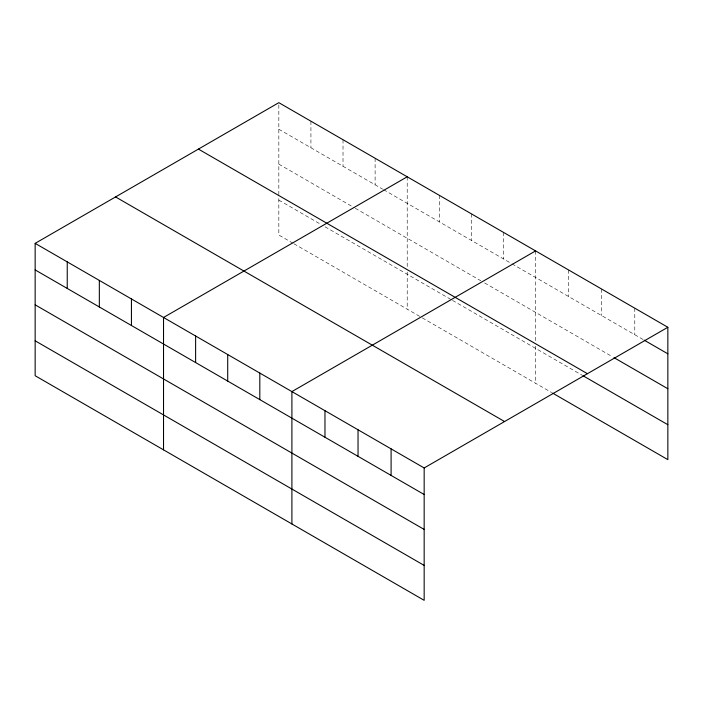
<?xml version="1.0" encoding="UTF-8"?>
<svg xmlns="http://www.w3.org/2000/svg" width="703" height="703" viewBox="0 0 703 703"><rect width="100%" height="100%" fill="white"/><g stroke="black" fill="none" stroke-linecap="round" stroke-linejoin="round"><path stroke-width="0.53" stroke-dasharray="3.52 2.64" d="M278.836 194.669L278.836 102.673M278.836 129.229L382.669 189.169M383.61 189.713L511.046 263.291M511.986 263.836L643.289 339.637M278.836 164.142L354.347 207.745M355.296 208.29L480.834 280.769M484.613 282.949L612.111 356.562M278.836 200.118L321.306 224.644M325.085 226.823L451.572 299.856M452.521 300.401L581.873 375.086M292.993 243.212L278.836 235.039L278.836 195.759M293.933 243.756L421.369 317.334M422.31 317.879L551.644 392.546M634.783 308.178L634.783 334.733M601.715 289.091L601.715 315.638M568.648 269.996L568.648 296.552M535.581 250.909L535.581 341.816M535.581 346.175L535.581 383.276M503.489 232.377L503.489 258.932M471.397 213.853L471.397 240.4M439.305 195.32L439.305 221.867M407.213 176.796L407.213 267.694M407.213 272.061L407.213 309.153M375.112 158.263L375.112 184.81M343.02 139.73L343.02 166.286M310.928 121.206L310.928 147.753"/><path stroke-width="1.05" d="M552.593 393.091L667.85 459.639L667.85 327.273L278.836 102.673L35.15 243.361L35.15 375.727L424.164 600.327L424.164 467.961L35.15 243.361M407.213 176.796L163.527 317.484L163.527 449.85M535.581 250.909L291.903 391.597L291.903 523.963M424.164 467.961L667.85 327.273M644.229 340.182L667.85 353.82M614 357.651L667.85 388.741M198.422 149.098L587.436 373.697M582.822 375.63L667.85 424.717M115.564 196.937L504.578 421.536M35.15 269.917L424.164 494.508M35.15 304.83L424.164 529.429M35.15 340.806L424.164 565.405M391.096 448.866L391.096 475.421M358.038 429.779L358.038 456.326M324.971 410.693L324.971 437.24M259.811 373.065L259.811 399.62M227.71 354.54L227.71 381.088M195.619 336.008L195.619 362.563M131.435 298.951L131.435 325.498M99.334 280.418L99.334 306.974M67.242 261.894L67.242 288.441"/></g></svg>
